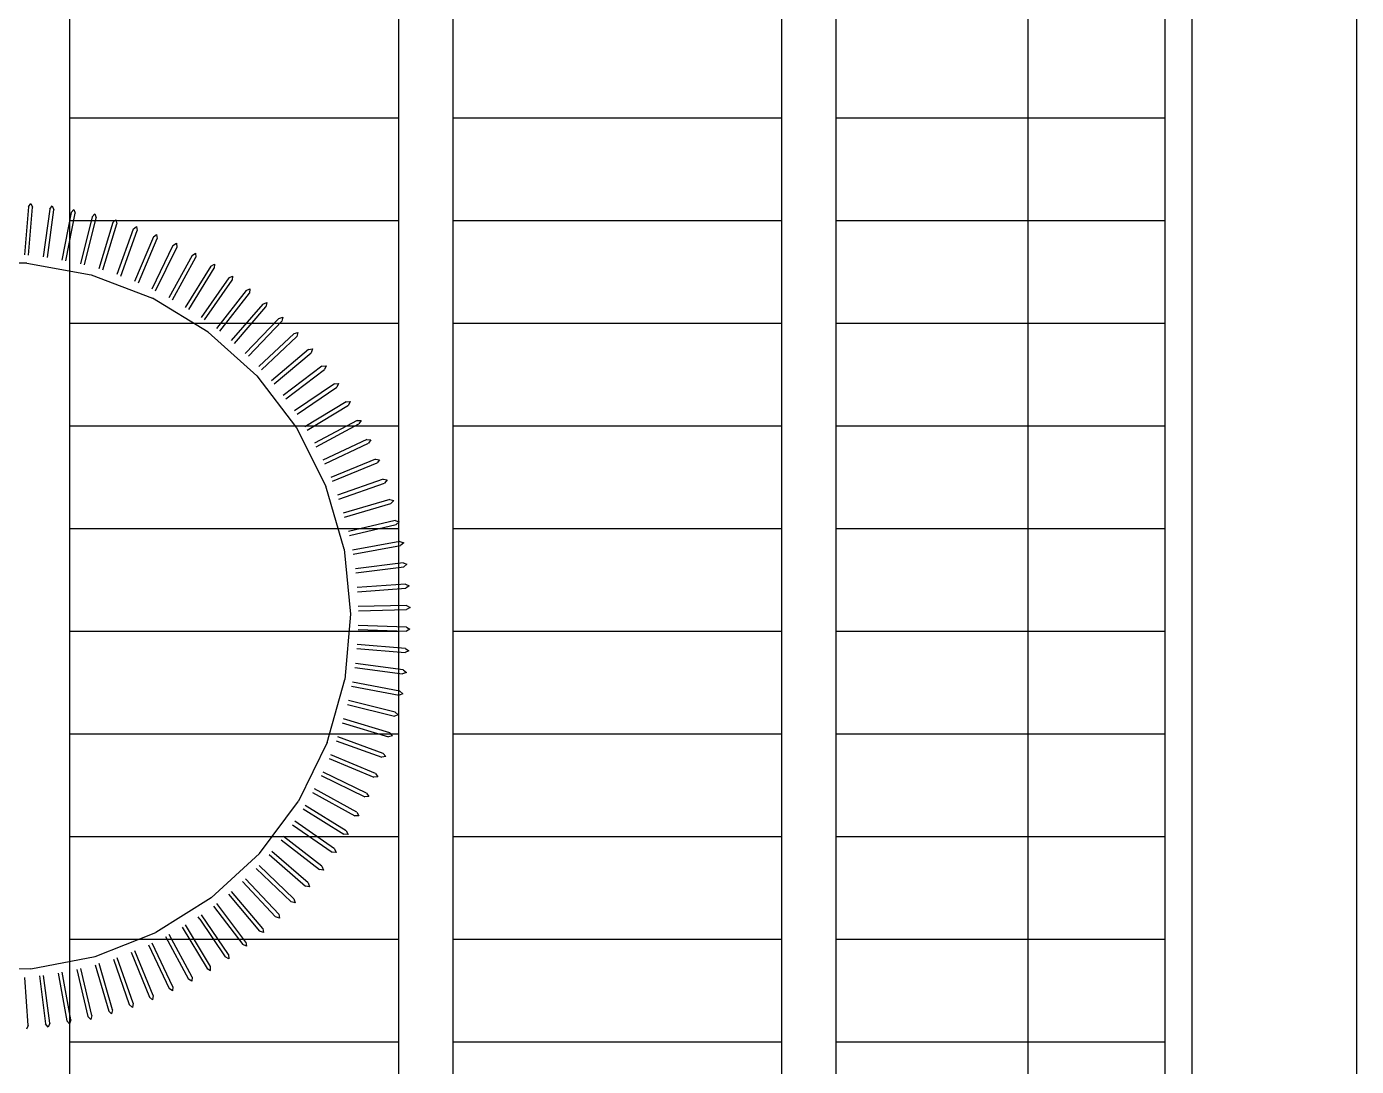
# Model space of a CAD drawing. Header units: millimetres. Extents: x -12551121 to 353735, y 112272 to 285506.
# Drawn here: x 102128 to 103342, y 171165 to 172115 of the extents above; entities that cross this region are included whole.
import ezdxf

# ---------------------------------------------------------------- set-up
doc = ezdxf.new("R2010")
doc.units = ezdxf.units.MM
doc.header["$MEASUREMENT"] = 0
for name, color, linetype in [('+AT9-HATCH', 8, 'Continuous'), ('+AT9_Hardscape', 1, 'Continuous'), ('AM-LOW WALL', 2, 'Continuous'), ('AM-SCUPPERDRAIN', 2, 'Continuous')]:
    doc.layers.add(name, color=color, linetype=linetype)

# ---------------------------------------------------------------- blocks, each defined once
blk = doc.blocks.new('cof')
at = {"layer": '+AT9_Hardscape', "color": 1}
for p, q in [((51, 374.2), (53.2, 377.3)), ((53.2, 377.3), (54.8, 373.9)), ((51, 374.2), (47.3, 330.3)), ((51.1, 330), (54.8, 373.9)), ((70.6, 372.1), (64.6, 328.5)), ((68.3, 328), (74.3, 371.6)), ((70.6, 372.1), (72.8, 375.1)), ((72.8, 375.1), (74.3, 371.6)), ((89.9, 369.1), (81.6, 325.6)), ((85.3, 324.9), (93.6, 368.3)), ((89.9, 369.1), (92.4, 371.9)), ((92.4, 371.9), (93.6, 368.3)), ((109.1, 365), (98.6, 322.2)), ((109.1, 365), (111.7, 367.7)), ((111.7, 367.7), (112.8, 364.1)), ((102.3, 321.3), (112.8, 364.1)), ((128.1, 359.9), (115.4, 317.7)), ((119, 316.6), (131.7, 358.8)), ((128.1, 359.9), (130.8, 362.4)), ((130.8, 362.4), (131.7, 358.8)), ((146.8, 353.8), (131.8, 312.3)), ((135.3, 310.9), (150.3, 352.5)), ((146.8, 353.8), (149.6, 356.2)), ((149.6, 356.2), (150.3, 352.5)), ((165.1, 346.8), (148, 306.1)), ((151.5, 304.7), (168.6, 345.3)), ((165.1, 346.8), (168.1, 349)), ((168.1, 349), (168.6, 345.3)), ((183, 338.8), (186.1, 340.9)), ((186.1, 340.9), (186.4, 337.1)), ((183, 338.8), (163.8, 299.1)), ((167.2, 297.5), (186.4, 337.1)), ((200.5, 329.9), (179.3, 291.2)), ((182.6, 289.4), (203.8, 328.1)), ((200.5, 329.9), (203.7, 331.8)), ((203.7, 331.8), (203.8, 328.1)), ((49.6, 322.8), (-10.1, 322.5)), ((49.6, 322.8), (108.4, 312.2)), ((217.5, 320), (194.2, 282.4)), ((197.4, 280.5), (220.7, 318.1)), ((217.5, 320), (220.8, 321.8)), ((220.8, 321.8), (220.7, 318.1)), ((108.4, 312.2), (164.2, 290.9)), ((234, 309.3), (208.8, 273.2)), ((211.9, 271), (237.1, 307.2)), ((234, 309.3), (237.4, 310.9)), ((237.4, 310.9), (237.1, 307.2)), ((249.9, 297.8), (222.8, 263)), ((225.8, 260.7), (252.8, 295.5)), ((249.9, 297.8), (253.3, 299.2)), ((253.3, 299.2), (252.8, 295.5)), ((215.1, 259.8), (164.2, 290.9)), ((265.1, 285.4), (236.3, 252)), ((239.1, 249.5), (267.9, 283)), ((265.1, 285.4), (268.7, 286.7)), ((268.7, 286.7), (267.9, 283)), ((279.7, 272.3), (249.1, 240.4)), ((251.9, 237.9), (282.4, 269.7)), ((279.7, 272.3), (283.3, 273.4)), ((283.3, 273.4), (282.4, 269.7)), ((259.5, 219.8), (215.1, 259.8)), ((293.6, 258.4), (261.4, 228.3)), ((264, 225.5), (296.1, 255.7)), ((293.6, 258.4), (297.2, 259.3)), ((297.2, 259.3), (296.1, 255.7)), ((306.7, 243.8), (273, 215.4)), ((306.7, 243.8), (310.4, 244.5)), ((310.4, 244.5), (309.1, 241)), ((275.5, 212.5), (309.1, 241)), ((259.5, 219.8), (295.8, 172.3)), ((319.1, 228.6), (283.8, 201.8)), ((286.1, 198.8), (321.3, 225.6)), ((319.1, 228.6), (322.8, 229)), ((322.8, 229), (321.3, 225.6)), ((330.6, 212.7), (294.1, 187.9)), ((296.3, 184.8), (332.7, 209.6)), ((330.6, 212.7), (334.3, 213)), ((334.3, 213), (332.7, 209.6)), ((341.3, 196.2), (303.6, 173.4)), ((341.3, 196.2), (345, 196.3)), ((345, 196.3), (343.2, 193)), ((305.5, 170.2), (343.2, 193)), ((295.8, 172.3), (322.7, 119)), ((351.1, 179.2), (312.2, 158.4)), ((313.9, 155), (352.9, 175.9)), ((351.1, 179.2), (354.8, 179.1)), ((354.8, 179.1), (352.9, 175.9)), ((360, 161.7), (320, 142.9)), ((321.7, 139.6), (361.6, 158.3)), ((360, 161.7), (363.7, 161.4)), ((363.7, 161.4), (361.6, 158.3)), ((368, 143.8), (327.2, 127.1)), ((328.6, 123.7), (369.4, 140.3)), ((368, 143.8), (371.7, 143.3)), ((371.7, 143.3), (369.4, 140.3)), ((375, 125.5), (333.4, 111)), ((334.6, 107.4), (376.2, 121.9)), ((375, 125.5), (378.7, 124.8)), ((378.7, 124.8), (376.2, 121.9)), ((339.4, 61.6), (322.7, 119)), ((381.1, 106.8), (338.6, 94.4)), ((339.6, 90.8), (382.1, 103.2)), ((381.1, 106.8), (384.7, 105.9)), ((384.7, 105.9), (382.1, 103.2)), ((386.1, 87.8), (343.2, 77.8)), ((386.1, 87.8), (389.7, 86.7)), ((389.7, 86.7), (387, 84.2)), ((344.1, 74.1), (387, 84.2)), ((339.4, 61.6), (345.2, 2.2)), ((390.2, 68.6), (346.9, 60.8)), ((347.5, 57.1), (390.9, 64.9)), ((390.2, 68.6), (393.8, 67.4)), ((393.8, 67.4), (390.9, 64.9)), ((393.3, 49.2), (349.6, 43.7)), ((393.3, 49.2), (396.7, 47.8)), ((349.9, 40), (393.8, 45.5)), ((396.7, 47.8), (393.8, 45.5)), ((395.3, 29.7), (351.3, 26.5)), ((351.6, 22.7), (395.6, 26)), ((395.3, 29.7), (398.7, 28.1)), ((398.7, 28.1), (395.6, 26)), ((345.2, 2.2), (340, -57.3)), ((396.4, 10.1), (352.3, 9.2)), ((352.4, 5.4), (396.4, 6.4)), ((396.4, 10.1), (399.6, 8.3)), ((399.6, 8.3), (396.4, 6.4)), ((352.2, -11.9), (396.2, -13.3)), ((396.4, -9.5), (352.3, -8.1)), ((399.5, -11.5), (396.2, -13.3)), ((396.4, -9.5), (399.5, -11.5)), ((350.9, -29.2), (395, -32.9)), ((395.3, -29.1), (351.2, -25.4)), ((398.4, -31.3), (395, -32.9)), ((395.3, -29.1), (398.4, -31.3)), ((349.1, -46.4), (392.8, -52.4)), ((393.3, -48.7), (349.6, -42.7)), ((324, -114.9), (340, -57.3)), ((390.2, -68), (346.9, -59.8)), ((396.2, -51), (392.8, -52.4)), ((393.3, -48.7), (396.2, -51)), ((346.2, -63.5), (389.5, -71.7)), ((393, -70.5), (389.5, -71.7)), ((390.2, -68), (393, -70.5)), ((342.3, -80.4), (385.2, -90.9)), ((386.1, -87.2), (343.3, -76.7)), ((337.7, -97), (379.9, -109.8)), ((381, -106.2), (338.7, -93.4)), ((388.8, -89.8), (385.2, -90.9)), ((386.1, -87.2), (388.8, -89.8)), ((383.6, -108.9), (379.9, -109.8)), ((381, -106.2), (383.6, -108.9)), ((324, -114.9), (297.7, -168.5)), ((332.2, -113.5), (373.7, -128.4)), ((375, -124.9), (333.5, -109.9)), ((325.8, -129.6), (366.5, -146.7)), ((367.9, -143.2), (327.3, -126.1)), ((377.4, -127.7), (373.7, -128.4)), ((375, -124.9), (377.4, -127.7)), ((318.4, -145.2), (358.3, -164.5)), ((359.9, -161.1), (320.1, -141.9)), ((367.9, -143.2), (370.2, -146.2)), ((351, -178.6), (312.4, -157.4)), ((370.2, -146.2), (366.5, -146.7)), ((261.9, -216.4), (297.7, -168.5)), ((310.6, -160.7), (349.2, -181.9)), ((362, -164.2), (358.3, -164.5)), ((359.9, -161.1), (362, -164.2)), ((301.8, -175.6), (339.2, -198.8)), ((341.2, -195.6), (303.7, -172.4)), ((352.9, -181.8), (349.2, -181.9)), ((351, -178.6), (352.9, -181.8)), ((292.1, -190), (328.4, -215.2)), ((330.5, -212.1), (294.3, -186.9)), ((281.8, -203.9), (316.7, -230.9)), ((318.9, -228), (284, -200.8)), ((343, -198.9), (339.2, -198.8)), ((341.2, -195.6), (343, -198.9)), ((218, -256.8), (261.9, -216.4)), ((270.8, -217.3), (304.1, -246)), ((306.6, -243.2), (273.2, -214.4)), ((332.1, -215.5), (328.4, -215.2)), ((330.5, -212.1), (332.1, -215.5)), ((259.1, -230), (290.9, -260.5)), ((293.5, -257.8), (261.6, -227.3)), ((318.9, -228), (320.4, -231.4)), ((246.5, -242), (276.8, -274.2)), ((279.6, -271.7), (249.3, -239.4)), ((320.4, -231.4), (316.7, -230.9)), ((233.7, -253.6), (262.1, -287.2)), ((265, -284.8), (236.5, -251.1)), ((307.8, -246.8), (304.1, -246)), ((306.6, -243.2), (307.8, -246.8)), ((218, -256.8), (167.4, -288.6)), ((220.1, -264.3), (246.7, -299.4)), ((249.7, -297.2), (223.1, -262.1)), ((294.5, -261.4), (290.9, -260.5)), ((293.5, -257.8), (294.5, -261.4)), ((207.4, -276.4), (206, -274.3)), ((207.4, -276.4), (230.7, -310.8)), ((233.8, -308.7), (209.1, -272.2)), ((280.4, -275.3), (276.8, -274.2)), ((279.6, -271.7), (280.4, -275.3)), ((111.8, -310.4), (167.4, -288.6)), ((200.4, -329.2), (179.5, -290.4)), ((191.3, -283.5), (214.2, -321.3)), ((217.4, -319.4), (194.4, -281.5)), ((265.6, -288.5), (262.1, -287.2)), ((265, -284.8), (265.6, -288.5)), ((160.7, -299.8), (179.5, -339.7)), ((182.9, -338.1), (164.1, -298.2)), ((176.2, -292.1), (197.1, -331)), ((250.2, -300.9), (246.7, -299.4)), ((249.7, -297.2), (250.2, -300.9)), ((53.2, -321.7), (111.8, -310.4)), ((128.6, -312.7), (143.1, -354.3)), ((146.6, -353.1), (132.1, -311.5)), ((144.7, -306.5), (161.5, -347.5)), ((164.9, -346.1), (148.2, -305.2)), ((234.1, -312.4), (230.7, -310.8)), ((233.8, -308.7), (234.1, -312.4)), ((53.2, -321.7), (-6.6, -322.1)), ((70.4, -371.4), (64.9, -327.7)), ((78.2, -325.5), (86.1, -369)), ((89.8, -368.3), (81.9, -324.8)), ((95.3, -322.2), (105.3, -365.1)), ((109, -364.2), (98.9, -321.3)), ((112, -317.9), (124.3, -360.2)), ((127.9, -359.2), (115.6, -316.9)), ((214.2, -321.3), (217.4, -323.1)), ((217.4, -323.1), (217.4, -319.4)), ((50.9, -373.4), (47.6, -329.5)), ((61.1, -328.1), (66.7, -371.9)), ((182.6, -341.8), (179.5, -339.7)), ((182.9, -338.1), (182.6, -341.8)), ((200.2, -332.9), (197.1, -331)), ((200.4, -329.2), (200.2, -332.9)), ((164.4, -349.8), (161.5, -347.5)), ((164.9, -346.1), (164.4, -349.8)), ((109, -364.2), (107.9, -367.8)), ((127, -362.8), (124.3, -360.2)), ((127.9, -359.2), (127, -362.8)), ((145.9, -356.8), (143.1, -354.3)), ((146.6, -353.1), (145.9, -356.8)), ((50.9, -373.4), (49.2, -376.8)), ((68.9, -374.8), (66.7, -371.9)), ((70.4, -371.4), (68.9, -374.8)), ((88.5, -371.9), (86.1, -369)), ((89.8, -368.3), (88.5, -371.9)), ((107.9, -367.8), (105.3, -365.1))]:
    blk.add_line(p, q, dxfattribs=at)

msp = doc.modelspace()

# ---------------------------------------------------------------- hatches: boundary and pattern name
at = {"layer": '+AT9-HATCH'}
h = msp.add_hatch(dxfattribs=at)
h.set_pattern_fill('LINE', color=8, scale=750)
h.paths.add_polyline_path([(98342.2, 176851.5), (98342.2, 179526.5), (97292.2, 179526.5, 0.414214), (96392.2, 178626.5), (96392.2, 177751.5, -0.414214), (95292.2, 176651.5), (94892.2, 176651.5), (94892.2, 174751.5), (96392.2, 174751.5, 0.414214), (97292.2, 175651.5), (97292.2, 176001.5), (97292.2, 176451.5, -0.414214), (97692.2, 176851.5), (98342.2, 176851.5)], is_closed=False)
h.paths.add_polyline_path([(98392.2, 179526.5), (98392.2, 176851.5), (98692.2, 176851.5), (98692.2, 179526.5)])
h.paths.add_polyline_path([(98742.2, 179526.5), (98742.2, 176851.5), (99042.2, 176851.5), (99042.2, 179526.5)])
h.paths.add_polyline_path([(99367.2, 179526.5), (99367.2, 176851.5), (99667.2, 176851.5), (99667.2, 179526.5)])
h.paths.add_polyline_path([(99717.2, 179526.5), (99717.2, 176851.5), (100017.2, 176851.5), (100017.2, 179526.5)])
h.paths.add_polyline_path([(100067.2, 179526.5), (100067.2, 176851.5), (100367.2, 176851.5), (100367.2, 179526.5)])
h.paths.add_polyline_path([(100417.2, 179526.5), (100417.2, 176851.5), (100717.2, 176851.5), (100717.2, 179526.5)])
h.paths.add_polyline_path([(101067.2, 176716), (101067.2, 179526.5), (100767.2, 179526.5), (100767.2, 176851.5), (100767.2, 176851.5, -0.21525)])
h.paths.add_polyline_path([(101117.2, 179526.5), (101117.2, 173451.5), (101417.2, 173451.5), (101417.2, 179504, 0.056082), (101217.2, 179526.5), (101117.2, 179526.5)], is_closed=False)
h.paths.add_polyline_path([(101467.2, 179491.1), (101467.2, 173451.5), (101767.2, 173451.5), (101767.2, 179338.9, 0.094274)])
h.paths.add_polyline_path([(102117.2, 178626.6, 0.213378), (101817.2, 179297.3), (101817.2, 173451.5), (102117.2, 173451.5), (102117.2, 178626.5)], is_closed=False)
h.paths.add_polyline_path([(101817.2, 173101.5), (101817.2, 170101.5), (102117.2, 170101.5), (102117.2, 173101.5)])
h.paths.add_polyline_path([(101467.2, 173101.5), (101467.2, 170101.5), (101767.2, 170101.5), (101767.2, 173101.5)])
h.paths.add_polyline_path([(101117.2, 173101.5), (101117.2, 170101.5), (101417.2, 170101.5), (101417.2, 173101.5)])
h.paths.add_polyline_path([(101117.2, 169801.5), (101117.2, 166601.5), (101417.2, 166601.5), (101417.2, 169801.5)])
h.paths.add_polyline_path([(101467.2, 169801.5), (101467.2, 166601.5), (101767.2, 166601.5), (101767.2, 169801.5)])
h.paths.add_polyline_path([(101817.2, 169801.5), (101817.2, 166601.5), (102117.2, 166601.5), (102117.2, 169801.5)])
h.paths.add_polyline_path([(102517.2, 169801.5), (102817.2, 169801.5), (102817.2, 166601.5), (102517.2, 166601.5)])
h.paths.add_polyline_path([(102167.2, 169801.5), (102467.2, 169801.5), (102467.2, 166601.5), (102167.2, 166601.5)])
h.paths.add_polyline_path([(102867.2, 169801.5), (103167.2, 169801.5), (103167.2, 166601.5), (102867.2, 166601.5)])
h.paths.add_polyline_path([(102867.2, 173101.5), (103167.2, 173101.5), (103167.2, 170101.5), (102867.2, 170101.5)])
h.paths.add_polyline_path([(102167.2, 173101.5), (102467.2, 173101.5), (102467.2, 170101.5), (102167.2, 170101.5)])
h.paths.add_polyline_path([(102517.2, 173101.5), (102817.2, 173101.5), (102817.2, 170101.5), (102517.2, 170101.5)])
at = {"layer": '+AT9_Hardscape'}
h = msp.add_hatch(dxfattribs=at)
h.set_pattern_fill('CTYSQMK2', color=8, scale=30)
h.set_pattern_definition([(0, (84.85, 0), (360, 360), [550.293, -169.707]), (90, (0, 84.85), (-360, 360), [550.293, -169.707]), (45, (275.15, 360), (-360.0008, 360.0008), [120, -389.118]), (315, (275.15, 360), (360.0008, 360.0008), [120, -389.118]), (45, (360, 275.15), (-360.0008, 360.0008), [120, -389.118]), (315, (360, 444.85), (360.0008, 360.0008), [120, -389.118])])
h.paths.add_polyline_path([(103192.2, 169851.6), (101067.2, 169851.6), (101067.2, 170051.5), (101067.2, 173151.6), (101067.2, 173351.5), (101067.2, 176451.5, 0.414214), (100767.2, 176751.5), (99292.2, 176751.5), (99092.2, 176751.5), (98142.2, 176751.5), (97692.2, 176751.5, 0.414213), (97392.2, 176451.5), (97392.2, 176001.5), (97392.2, 175651.5, -0.414214), (96392.2, 174651.5), (94842.2, 174651.5), (94842.2, 173826.5), (97342.2, 173826.5), (97342.2, 173226.5), (97342.2, 171216.5), (99072.2, 171216.5), (99092.2, 171216.5), (99092.2, 175751.6), (99272.2, 175751.6), (99292.2, 175751.5), (99292.2, 170526.6), (99272.2, 170526.5), (99272.2, 166551.6), (101067.2, 166551.6), (101078.7, 169851.5), (101972.2, 169851.5), (101972.2, 169801.5), (102117.2, 169801.5), (102117.2, 168556.8), (102167.2, 168556.8), (102161.9, 169077.1), (102122.2, 169077.1), (102122.2, 169851.5), (103015.8, 169851.5), (103015.8, 169801.5), (103042.2, 169801.5), (103042.2, 169851.5), (103192.2, 169851.5)], is_closed=False)
h.paths.add_polyline_path([(102167.2, 171018), (102117.2, 171021.5), (102167.2, 171020.1), (102175.7, 171019.9)], is_closed=False)
h.paths.add_polyline_path([(94842.2, 173226.5), (94822.2, 171216.5), (96211.9, 171216.5), (96442.2, 171216.5), (96442.2, 173226.5), (94842.2, 173226.5)])
h.paths.add_polyline_path([(96442.2, 173226.5), (96442.2, 171216.5), (96742.2, 171216.5), (96742.2, 173226.5)])
h.paths.add_polyline_path([(97042.2, 173226.5), (96742.2, 173226.5), (96742.2, 171216.5), (97042.2, 171216.5)])
h.paths.add_polyline_path([(97042.2, 171216.5), (97342.2, 171216.5), (97342.2, 173226.5), (97042.2, 173226.5)])

# ---------------------------------------------------------------- linework, layer by layer
at = {"layer": '+AT9_Hardscape', "elevation": 0}
for points in [[(102167.2, 173101.5), (102467.2, 173101.5), (102467.2, 170101.5), (102167.2, 170101.5)], [(102517.2, 173101.5), (102817.2, 173101.5), (102817.2, 170101.5), (102517.2, 170101.5)], [(102867.2, 173101.5), (103167.2, 173101.5), (103167.2, 170101.5), (102867.2, 170101.5)]]:
    msp.add_lwpolyline(points, close=True, dxfattribs=at)
msp.add_line((103192.2, 166551.5), (103192.2, 173151.5))
at = {"layer": 'AM-LOW WALL'}
msp.add_lwpolyline([(103342.2, 170051.5), (103192.2, 170051.5), (103192.2, 173151.5), (103342.2, 173151.5)], close=True, dxfattribs=at)
at = {"layer": 'AM-LOW WALL', "elevation": 0}
msp.add_lwpolyline([(103342.2, 170051.5), (103192.2, 170051.5), (103192.2, 173151.5), (103342.2, 173151.5)], close=True, dxfattribs=at)
at = {"layer": 'AM-SCUPPERDRAIN', "color": 9}
msp.add_lwpolyline([(103042.2, 173001.5), (103042.2, 170051.5)], dxfattribs=at)
at = {"layer": 'AM-SCUPPERDRAIN', "color": 9, "elevation": 0}
msp.add_lwpolyline([(103042.2, 173001.5), (103042.2, 170051.5)], dxfattribs=at)

# ---------------------------------------------------------------- block references
msp.add_blockref('cof', (102078.3, 171575.9))

doc.saveas('drawing.dxf')
